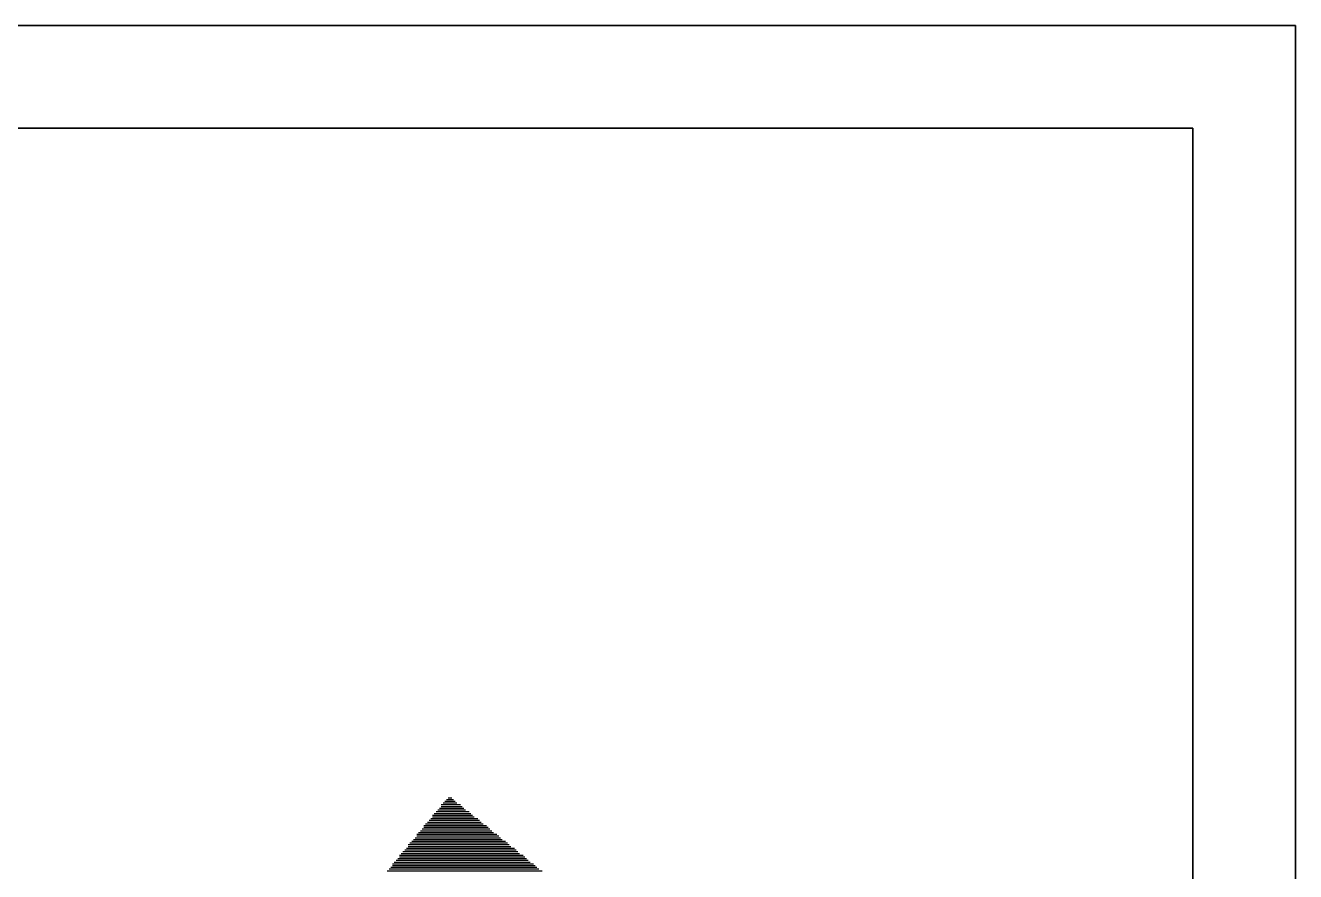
# Model space of a CAD drawing. Extents: x 1 to 210, y 1 to 298.
# Drawn here: x 148.7 to 210.5, y 256.4 to 297.6 of the extents above; entities that cross this region are included whole.
import ezdxf

# ---------------------------------------------------------------- set-up
doc = ezdxf.new("R2010")
doc.units = 0

msp = doc.modelspace()

# ---------------------------------------------------------------- linework, layer by layer
at = {"layer": 'P01219'}
msp.add_lwpolyline([(169.248659, 260.011326), (169.417997, 260.011326)], dxfattribs=at)
at = {"layer": 'P01220'}
msp.add_lwpolyline([(169.163996, 259.92666), (169.50266, 259.92666)], dxfattribs=at)
at = {"layer": 'P01221'}
msp.add_lwpolyline([(169.079333, 259.841994), (169.587334, 259.841994)], dxfattribs=at)
at = {"layer": 'P01222'}
msp.add_lwpolyline([(168.994659, 259.757325), (169.671997, 259.757325)], dxfattribs=at)
at = {"layer": 'P01223'}
msp.add_lwpolyline([(168.909996, 259.672659), (169.841334, 259.672659)], dxfattribs=at)
at = {"layer": 'P01224'}
msp.add_lwpolyline([(168.909996, 259.587993), (169.925997, 259.587993)], dxfattribs=at)
at = {"layer": 'P01225'}
msp.add_lwpolyline([(168.825332, 259.503327), (170.010661, 259.503327)], dxfattribs=at)
at = {"layer": 'P01226'}
msp.add_lwpolyline([(168.740658, 259.418659), (170.095335, 259.418659)], dxfattribs=at)
at = {"layer": 'P01227'}
msp.add_lwpolyline([(168.655995, 259.333993), (170.264661, 259.333993)], dxfattribs=at)
at = {"layer": 'P01228'}
msp.add_lwpolyline([(168.571332, 259.249327), (170.349324, 259.249327)], dxfattribs=at)
at = {"layer": 'P01229'}
msp.add_lwpolyline([(168.486658, 259.164661), (170.433998, 259.164661)], dxfattribs=at)
at = {"layer": 'P01230'}
msp.add_lwpolyline([(168.486658, 259.079992), (170.518661, 259.079992)], dxfattribs=at)
at = {"layer": 'P01231'}
msp.add_lwpolyline([(168.401995, 258.995327), (170.687999, 258.995327)], dxfattribs=at)
at = {"layer": 'P01232'}
msp.add_lwpolyline([(168.317332, 258.910661), (170.772662, 258.910661)], dxfattribs=at)
at = {"layer": 'P01233'}
msp.add_lwpolyline([(168.232658, 258.825992), (170.857325, 258.825992)], dxfattribs=at)
at = {"layer": 'P01234'}
msp.add_lwpolyline([(168.147994, 258.741326), (170.941999, 258.741326)], dxfattribs=at)
at = {"layer": 'P01235'}
msp.add_lwpolyline([(168.063331, 258.65666), (171.111326, 258.65666)], dxfattribs=at)
at = {"layer": 'P01236'}
msp.add_lwpolyline([(168.063331, 258.571994), (171.196, 258.571994)], dxfattribs=at)
at = {"layer": 'P01237'}
msp.add_lwpolyline([(167.978668, 258.487326), (171.280663, 258.487326)], dxfattribs=at)
at = {"layer": 'P01238'}
msp.add_lwpolyline([(167.893994, 258.40266), (171.365326, 258.40266)], dxfattribs=at)
at = {"layer": 'P01239'}
msp.add_lwpolyline([(167.809331, 258.317994), (171.45, 258.317994)], dxfattribs=at)
at = {"layer": 'P01240'}
msp.add_lwpolyline([(167.724668, 258.233325), (171.619326, 258.233325)], dxfattribs=at)
at = {"layer": 'P01241'}
msp.add_lwpolyline([(167.724668, 258.148659), (171.704, 258.148659)], dxfattribs=at)
at = {"layer": 'P01242'}
msp.add_lwpolyline([(167.639994, 258.063993), (171.788664, 258.063993)], dxfattribs=at)
at = {"layer": 'P01243'}
msp.add_lwpolyline([(167.55533, 257.979328), (171.873327, 257.979328)], dxfattribs=at)
at = {"layer": 'P01244'}
msp.add_lwpolyline([(167.470667, 257.894659), (172.042664, 257.894659)], dxfattribs=at)
at = {"layer": 'P01245'}
msp.add_lwpolyline([(167.385993, 257.809993), (172.127327, 257.809993)], dxfattribs=at)
at = {"layer": 'P01246'}
msp.add_lwpolyline([(167.30133, 257.725327), (172.212001, 257.725327)], dxfattribs=at)
at = {"layer": 'P01247'}
msp.add_lwpolyline([(167.30133, 257.640658), (172.296665, 257.640658)], dxfattribs=at)
at = {"layer": 'P01248'}
msp.add_lwpolyline([(167.216667, 257.555993), (172.465991, 257.555993)], dxfattribs=at)
at = {"layer": 'P01249'}
msp.add_lwpolyline([(167.131993, 257.471327), (172.550665, 257.471327)], dxfattribs=at)
at = {"layer": 'P01250'}
msp.add_lwpolyline([(167.047329, 257.386661), (172.635328, 257.386661)], dxfattribs=at)
at = {"layer": 'P01251'}
msp.add_lwpolyline([(166.962666, 257.301992), (172.719991, 257.301992)], dxfattribs=at)
at = {"layer": 'P01252'}
msp.add_lwpolyline([(166.877992, 257.217326), (172.889329, 257.217326)], dxfattribs=at)
at = {"layer": 'P01253'}
msp.add_lwpolyline([(166.877992, 257.13266), (172.973992, 257.13266)], dxfattribs=at)
at = {"layer": 'P01254'}
msp.add_lwpolyline([(166.793329, 257.047994), (173.058666, 257.047994)], dxfattribs=at)
at = {"layer": 'P01255'}
msp.add_lwpolyline([(166.708666, 256.963326), (173.143329, 256.963326)], dxfattribs=at)
at = {"layer": 'P01256'}
msp.add_lwpolyline([(166.623992, 256.87866), (173.227992, 256.87866)], dxfattribs=at)
at = {"layer": 'P01257'}
msp.add_lwpolyline([(166.539329, 256.793994), (173.397329, 256.793994)], dxfattribs=at)
at = {"layer": 'P01258'}
msp.add_lwpolyline([(166.539329, 256.709325), (173.481993, 256.709325)], dxfattribs=at)
at = {"layer": 'P01259'}
msp.add_lwpolyline([(166.454665, 256.624659), (173.566667, 256.624659)], dxfattribs=at)
at = {"layer": 'P01260'}
msp.add_lwpolyline([(166.369991, 256.539994), (173.65133, 256.539994)], dxfattribs=at)
at = {"layer": 'P01261'}
msp.add_lwpolyline([(166.285328, 256.455328), (173.820667, 256.455328)], dxfattribs=at)
at = {"layer": 'P04566'}
msp.add_lwpolyline([(0.508, 297.603326), (210.481339, 297.603326), (0.508, 297.603326)], dxfattribs=at)
at = {"layer": 'P04567'}
msp.add_lwpolyline([(210.481339, 297.603326), (210.481339, 0.592664), (210.481339, 297.603326)], dxfattribs=at)
at = {"layer": 'P04570'}
msp.add_lwpolyline([(20.489333, 292.607992), (205.485993, 292.607992), (20.489333, 292.607992)], dxfattribs=at)
at = {"layer": 'P04571'}
msp.add_lwpolyline([(205.485993, 292.607992), (205.485993, 5.588009), (205.485993, 292.607992)], dxfattribs=at)

doc.saveas('drawing.dxf')
